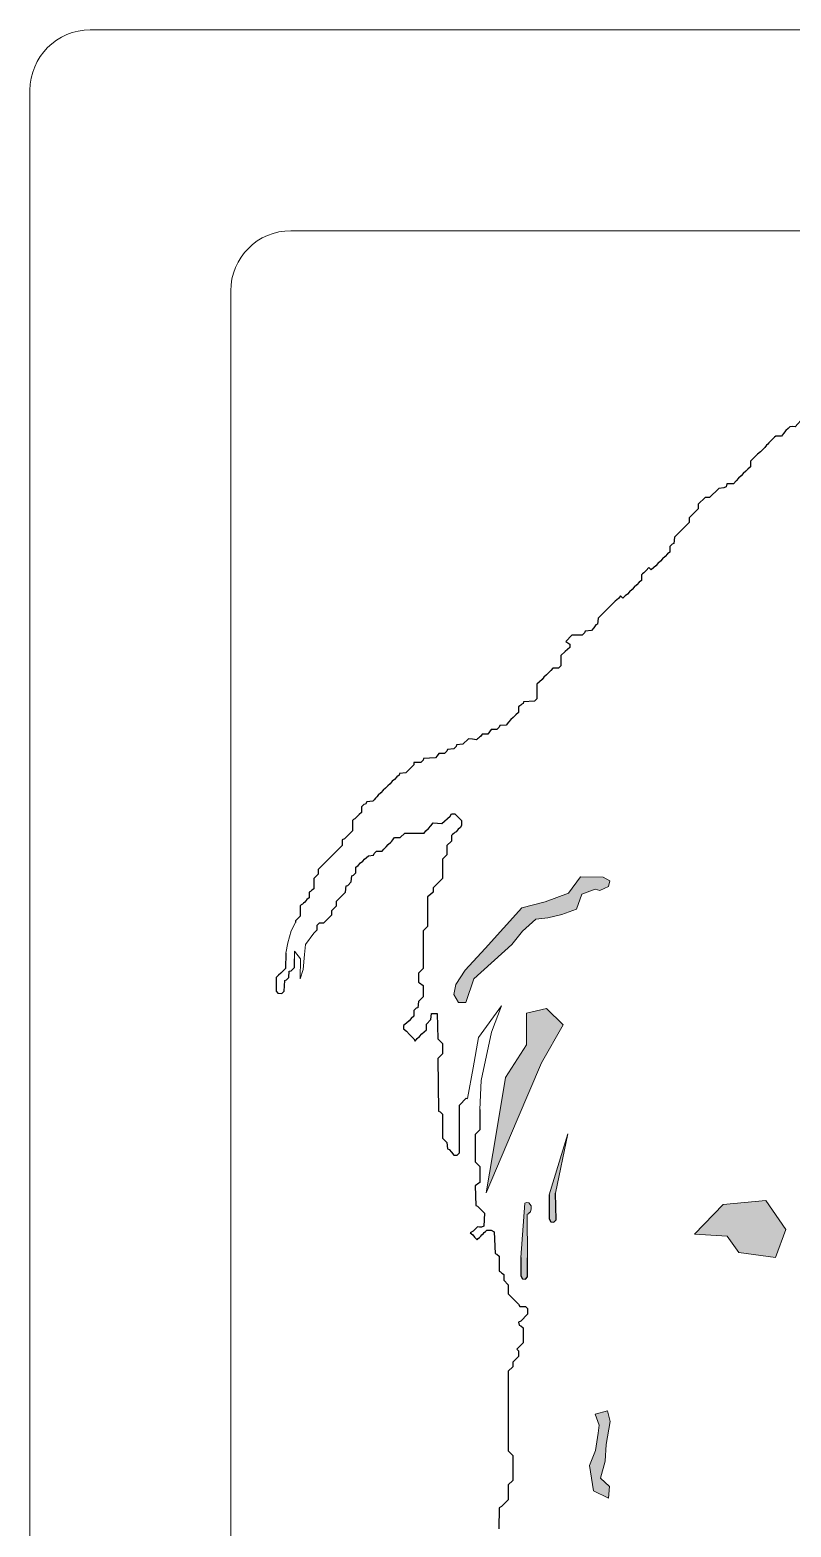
# Model space of a CAD drawing. Header units: inches. Extents: x 89 to 695, y 92 to 413.
# Drawn here: x 424.9 to 519.7, y 226.8 to 413.2 of the extents above; entities that cross this region are included whole.
import ezdxf

# ---------------------------------------------------------------- set-up
doc = ezdxf.new("R2010")
doc.units = ezdxf.units.IN
doc.header["$MEASUREMENT"] = 0
doc.layers.get('0').update_dxf_attribs({"linetype": 'CONTINUOUS'})

msp = doc.modelspace()

# ---------------------------------------------------------------- hatches: boundary and pattern name
at = {"lineweight": 0}
h = msp.add_hatch(color=256, dxfattribs=at)
h.set_gradient(color1=(255, 255, 255), one_color=1, tint=1, name='HEMISPHERICAL')
h.paths.add_polyline_path([(487.87, 302.45), (489.37, 302.62), (491.11, 303.03), (492.94, 303.7), (493.6, 305.6), (495.27, 306.19), (495.85, 306.02), (496.93, 306.52), (497.09, 307.26), (496.26, 307.68), (493.44, 307.76), (491.94, 305.69), (489.04, 304.61), (486.13, 303.86), (481.56, 298.8), (479.07, 296.14), (477.9, 294.32), (477.66, 293.07), (478.24, 292.08), (479.15, 292.08), (480.15, 295.06), (484.88, 299.3), (486.21, 300.96)])
h = msp.add_hatch(color=256, dxfattribs=at)
h.set_gradient(color1=(255, 255, 255), one_color=1, tint=1, name='INVCYLINDER')
h.paths.add_polyline_path([(484.11, 282.74), (482.94, 275.75), (481.71, 268.39), (485.57, 277.5), (488.57, 284.59), (491.26, 289.31), (489.21, 291.35), (486.73, 290.76), (486.73, 286.83)])
h = msp.add_hatch(color=256, dxfattribs=at)
h.set_gradient(color1=(255, 255, 255), one_color=1, tint=1, name='CYLINDER')
h.paths.add_polyline_path([(511.22, 266.95), (507.62, 263.24), (511.7, 263), (513.14, 260.96), (517.7, 260.36), (519.02, 263.84), (516.5, 267.43)])
h.paths.add_polyline_path([(489.55, 265.17), (489.74, 264.78), (490.12, 264.74), (490.4, 265.02), (490.33, 268.35), (491.88, 275.74), (489.55, 268.14)])
h.paths.add_polyline_path([(486.78, 265.75), (486.95, 265.79), (487.05, 265.92), (487.21, 266.02), (487.28, 266.41), (487.28, 266.78), (487.01, 267.14), (486.72, 267.2), (486.52, 267.1), (486.01, 260.35), (486.01, 258.08), (486.2, 257.7), (486.58, 257.66), (486.86, 257.94), (486.86, 260.31)])
at = {"linetype": 'Continuous', "lineweight": 0}
h = msp.add_hatch(color=0, dxfattribs=at)
h.set_gradient(color1=(255, 255, 255), one_color=1, tint=1)
h.paths.add_polyline_path([(496.64, 237.08), (497.12, 239.93), (496.82, 241.25), (495.25, 240.85), (495.77, 239.46), (495.64, 238.47), (495.3, 236.31), (494.57, 234.43), (495.04, 231.27), (496.94, 230.39), (497.03, 231.85), (495.94, 232.85), (496.49, 234.97)])

# ---------------------------------------------------------------- linework, layer by layer
msp.add_line((432.39, 413.19), (687.39, 413.19), dxfattribs=at)
at = {"color": 0, "linetype": 'Continuous', "lineweight": 0}
for p, q in [((424.89, 388.19), (424.89, 405.69)), ((424.89, 388.19), (424.89, 105.65)), ((457.39, 388.19), (662.39, 388.19)), ((457.39, 388.19), (662.39, 388.19)), ((457.39, 388.19), (457.39, 388.19)), ((449.89, 186.26), (449.89, 380.69)), ((491.94, 305.69), (493.44, 307.76)), ((493.44, 307.76), (496.26, 307.68)), ((496.26, 307.68), (497.09, 307.26)), ((495.27, 306.19), (493.6, 305.6)), ((495.85, 306.02), (495.27, 306.19)), ((496.93, 306.52), (495.85, 306.02)), ((497.09, 307.26), (496.93, 306.52)), ((481.56, 298.8), (486.13, 303.86)), ((486.13, 303.86), (489.04, 304.61)), ((489.04, 304.61), (491.94, 305.69)), ((493.6, 305.6), (492.94, 303.7)), ((457.43, 301.02), (457.96, 302.07)), ((487.87, 302.45), (486.21, 300.96)), ((489.37, 302.62), (487.87, 302.45)), ((491.11, 303.03), (489.37, 302.62)), ((492.94, 303.7), (491.11, 303.03)), ((457.01, 299.51), (457.43, 301.02)), ((459.21, 299.32), (460.25, 300.74)), ((486.21, 300.96), (484.88, 299.3)), ((456.76, 298.24), (457.01, 299.51)), ((457.82, 297.51), (457.82, 298.48)), ((457.82, 298.48), (458.58, 297.54)), ((459.06, 298.05), (459.21, 299.32)), ((479.07, 296.14), (481.56, 298.8)), ((480.15, 295.06), (484.88, 299.3)), ((458.58, 297.54), (458.53, 295.02)), ((458.89, 296.21), (459.06, 298.05)), ((458.53, 295.02), (458.89, 296.21)), ((477.9, 294.32), (479.07, 296.14)), ((480.15, 295.06), (479.15, 292.08)), ((477.66, 293.07), (477.9, 294.32)), ((478.24, 292.08), (477.66, 293.07)), ((479.15, 292.08), (478.24, 292.08)), ((483.62, 291.68), (480.75, 287.72)), ((482.34, 288.42), (483.62, 291.68)), ((489.21, 291.35), (486.73, 290.76)), ((491.26, 289.31), (489.21, 291.35)), ((486.73, 290.76), (486.73, 286.83)), ((488.57, 284.59), (491.26, 289.31)), ((480.75, 287.72), (480.06, 283.97)), ((481.05, 282.38), (482.34, 288.42)), ((486.73, 286.83), (484.11, 282.74)), ((480.06, 283.97), (479.36, 280.16)), ((485.57, 277.5), (488.57, 284.59)), ((480.91, 278.76), (481.05, 282.38)), ((484.11, 282.74), (482.94, 275.75)), ((481.71, 268.39), (485.57, 277.5)), ((482.94, 275.75), (481.71, 268.39)), ((491.88, 275.74), (489.55, 268.14)), ((490.33, 268.35), (491.88, 275.74)), ((486.01, 260.35), (486.52, 267.1)), ((486.52, 267.1), (486.72, 267.2)), ((486.72, 267.2), (487.01, 267.14)), ((487.01, 267.14), (487.28, 266.78)), ((487.28, 266.78), (487.28, 266.41)), ((486.95, 265.79), (486.78, 265.75)), ((486.78, 265.75), (486.86, 260.31)), ((487.05, 265.92), (486.95, 265.79)), ((487.21, 266.02), (487.05, 265.92)), ((487.28, 266.41), (487.21, 266.02)), ((496.82, 241.25), (495.25, 240.85)), ((495.25, 240.85), (495.77, 239.46)), ((497.12, 239.93), (496.82, 241.25)), ((495.77, 239.46), (495.64, 238.47)), ((496.64, 237.08), (497.12, 239.93)), ((495.64, 238.47), (495.3, 236.31)), ((496.49, 234.97), (496.64, 237.08)), ((495.3, 236.31), (494.57, 234.43)), ((495.94, 232.85), (496.49, 234.97)), ((494.57, 234.43), (495.04, 231.27)), ((495.04, 231.27), (496.94, 230.39)), ((497.03, 231.85), (495.94, 232.85)), ((496.94, 230.39), (497.03, 231.85))]:
    msp.add_line(p, q, dxfattribs=at)
at = {"lineweight": 0}
for p, q in [((507.62, 263.24), (511.22, 266.95)), ((511.22, 266.95), (516.5, 267.43)), ((516.5, 267.43), (519.02, 263.84)), ((511.7, 263), (507.62, 263.24)), ((513.14, 260.96), (511.7, 263)), ((519.02, 263.84), (517.7, 260.36)), ((517.7, 260.36), (513.14, 260.96))]:
    msp.add_line(p, q, dxfattribs=at)
at = {"color": 0, "linetype": 'Continuous', "ltscale": 2, "flags": 128}
for points in [[(525.96, 367.3), (525.6, 367.37), (524.82, 366.73), (524.26, 366.73), (523.69, 366.17), (522.91, 366.1), (522.84, 365.88), (522.56, 365.6), (521.78, 365.53), (521.71, 365.32), (521.42, 365.1), (521.14, 364.78), (520.86, 364.55), (520.5, 364.16), (520.15, 363.76), (519.79, 363.83), (519.51, 363.76), (519.3, 363.55), (519.02, 363.3), (518.73, 362.96), (518.45, 362.62), (517.74, 362.62)], [(516.61, 361.49), (516.39, 361.21), (516.08, 360.92), (515.85, 360.64), (515.47, 360.36), (514.62, 359.51), (514.62, 358.8), (514.27, 358.52), (514.02, 358.23), (513.69, 357.95), (513.45, 357.67), (513.11, 357.38), (512.81, 357.03), (512.5, 356.68), (511.65, 356.68), (511.58, 356.32), (511.29, 356.18), (510.66, 356.11), (509.52, 354.98), (508.96, 354.98), (508.11, 354.13), (508.11, 353.56), (506.97, 352.43), (506.97, 351.86), (505.13, 350.02), (505.06, 349.24), (504.85, 349.17), (504.57, 348.88), (504.57, 348.18), (504.28, 347.96), (504, 347.64), (503.65, 347.34), (503.4, 347.05), (503.06, 346.76), (502.82, 346.48), (502.56, 346.26), (502.23, 345.98), (501.95, 346.26), (501.63, 345.87)], [(501.02, 345.34), (501.02, 344.63), (500.74, 344.42), (500.46, 344.1), (500.1, 343.8), (499.86, 343.51), (499.52, 343.22), (499.28, 342.94), (499.02, 342.72), (498.69, 342.44), (498.4, 342.72), (498.16, 342.4), (497.77, 342.08), (495.64, 339.96), (495.57, 339.18), (495.36, 339.11), (495.08, 338.76), (494.79, 338.4), (494.01, 338.33), (493.94, 338.12), (493.66, 337.83), (492.38, 337.83), (491.6, 337.06)], [(492.1, 336.7), (492.1, 336.28), (491.53, 335.78), (490.97, 335.29), (490.97, 334.01), (490.68, 333.73), (489.98, 333.73), (489.76, 333.44), (489.44, 333.16), (489.21, 332.88), (488.89, 332.59), (488.65, 332.31), (488.32, 332.03), (487.99, 331.74), (487.99, 329.9), (487.71, 329.62), (486.36, 329.55), (486.29, 329.34)], [(485.73, 328.91), (485.73, 328.2), (485.37, 327.92), (485.05, 327.57), (484.75, 327.32), (484.46, 326.98), (484.17, 326.64), (483.39, 326.57), (483.32, 326.36), (483.03, 326.08), (482.33, 326.08), (482.11, 325.79), (481.9, 325.51), (481.19, 325.51), (480.98, 325.23)], [(480.48, 324.8), (479.99, 324.87), (479.49, 324.94), (478.79, 324.24), (478.01, 324.17), (477.94, 323.95), (477.65, 323.67), (476.87, 323.6), (476.8, 323.39), (476.52, 323.1), (475.81, 323.1), (475.6, 322.82), (475.39, 322.54), (473.9, 322.47), (473.83, 322.25), (473.54, 321.97), (472.69, 321.97), (472.69, 321.69), (471.7, 320.69), (470.92, 320.62), (470.85, 320.41), (470.57, 320.2), (470.29, 319.88), (470, 319.65), (469.72, 319.32), (469.44, 319.09), (469.15, 318.76), (468.87, 318.52), (468.59, 318.19), (468.23, 317.89)], [(467.59, 317.15), (466.82, 317.08), (466.67, 316.8), (466.46, 316.73), (466.18, 316.45), (466.18, 315.74), (465.89, 315.52), (465.61, 315.21)], [(470.29, 312.62), (470.99, 312.62), (471.56, 313.19), (473.97, 313.19), (474.18, 313.47), (474.5, 313.75), (474.8, 314.11), (475.1, 314.46), (476.16, 314.39), (477.23, 315.31), (477.37, 315.6), (477.79, 315.6), (478.64, 314.75), (478.64, 314.18), (478.5, 313.9), (478.22, 313.68), (477.94, 313.36)], [(465.04, 314.75), (465.04, 313.47), (464.05, 312.48), (463.77, 312.34), (463.77, 311.63), (460.79, 308.65), (460.79, 308.09), (460.23, 307.52), (460.23, 306.25)], [(460.25, 300.74), (460.65, 301.15), (460.65, 301.71), (460.94, 302), (461.5, 302), (462.49, 302.99), (462.49, 303.55), (463.06, 304.12), (463.06, 304.69), (464.19, 305.82), (464.27, 306.6), (464.48, 306.67), (464.9, 307.1), (464.97, 307.87), (465.19, 307.95), (465.47, 308.23), (465.47, 308.94), (465.75, 309.15), (466.04, 309.47), (466.32, 309.7), (466.53, 309.96), (466.78, 310.15), (467.03, 310.35), (467.67, 310.42), (467.74, 310.64), (468.02, 310.92), (468.73, 310.92), (468.94, 311.2), (469.26, 311.49), (469.49, 311.77), (469.82, 312.05)], [(477.37, 312.9), (477.37, 312.2), (476.8, 311.63), (476.8, 310.5), (476.24, 309.93), (476.24, 307.52), (475.1, 306.39), (475.1, 305.82), (474.75, 305.54), (474.39, 305.25), (474.39, 301.57), (473.83, 301), (473.83, 296.33), (473.26, 295.76), (473.26, 294.63)], [(459.66, 305.82), (459.66, 305.11), (459.38, 304.9), (459.1, 304.58)], [(458.53, 304.12), (458.53, 302.85), (457.96, 302.28), (457.96, 302.07)], [(456.76, 298.24), (456.69, 296.33), (456.12, 295.76), (455.84, 295.48), (455.55, 295.2), (455.55, 293.5), (455.76, 293.26), (456.26, 293.21), (456.55, 293.5), (456.62, 294.84), (456.83, 294.91), (457.11, 295.2), (457.18, 295.98), (457.4, 296.05), (457.82, 296.47), (457.82, 297.51)], [(473.83, 294.21), (473.83, 292.79), (473.26, 292.22), (473.19, 291.44), (472.98, 291.37), (472.69, 291.09), (472.69, 290.38), (472.34, 290.1), (472.09, 289.81), (471.76, 289.53), (471.42, 289.25), (471.42, 288.82), (471.77, 288.54), (472.13, 288.11), (472.69, 287.55), (472.84, 287.26), (473.12, 287.62), (473.4, 287.87), (473.69, 288.2), (473.97, 288.44), (474.25, 288.68), (474.25, 289.39), (474.82, 289.96), (474.89, 290.73), (475.6, 290.73), (475.67, 287.55), (476.24, 286.98), (476.24, 285.71), (475.67, 285.14), (475.74, 278.55), (475.95, 278.48), (476.24, 278.2), (476.24, 275.22), (476.8, 274.66), (476.87, 273.88), (477.09, 273.81), (477.37, 273.45), (477.65, 273.1), (478.08, 273.1), (478.36, 273.38), (478.36, 279.33), (479.21, 280.18), (479.36, 280.16)], [(480.91, 278.76), (480.91, 276.22), (480.34, 275.65), (480.34, 272.25), (480.91, 271.68), (480.91, 269.7)], [(480.34, 269.27), (480.41, 266.8), (480.63, 266.72), (481.48, 265.87), (481.41, 264.25), (481.12, 264.1), (480.87, 264.14), (480.63, 264.17), (480.06, 263.61), (479.71, 263.4), (480.02, 263.15), (480.25, 262.88), (480.56, 262.55)], [(489.55, 268.14), (489.55, 265.17), (489.74, 264.78), (490.12, 264.74), (490.4, 265.02), (490.33, 268.35)], [(481.76, 263.75), (482.33, 263.75), (482.68, 263.54), (482.82, 260.85), (483.03, 260.77), (483.32, 260.49), (483.32, 258.65)], [(486.01, 260.35), (486.01, 258.08), (486.2, 257.7), (486.58, 257.66), (486.86, 257.94), (486.86, 260.31)], [(483.88, 258.22), (483.88, 257.52), (484.45, 256.95), (484.45, 255.82), (485.73, 254.54), (485.87, 254.26), (486.58, 254.26), (486.86, 253.98), (486.86, 253.27), (486.01, 252.42), (485.73, 252.28), (485.8, 251.92), (486.01, 251.85), (486.29, 251.57), (486.29, 249.73), (485.51, 248.95), (485.73, 248.73), (485.73, 248.03), (485.02, 247.32), (485.02, 246.75), (484.45, 246.18), (484.45, 236.27), (485.02, 235.7), (485.02, 232.59), (484.45, 232.02), (484.45, 230.18), (483.6, 229.33), (483.32, 229.19), (483.25, 226.57)]]:
    msp.add_lwpolyline(points, dxfattribs=at)
at = {"linetype": 'Continuous', "lineweight": 0}
msp.add_arc((432.39, 405.69), 7.5, 90, 180, dxfattribs=at)
at = {"color": 0, "linetype": 'Continuous', "lineweight": 0}
msp.add_arc((457.39, 380.69), 7.5, 90, 180, dxfattribs=at)
at = {"color": 0, "linetype": 'Continuous'}
for points in [[(517.74, 362.62), (517.36, 362.25), (516.98, 361.87), (516.61, 361.49)], [(501.63, 345.87), (501.43, 345.7), (501.23, 345.52), (501.02, 345.34)], [(491.6, 337.06), (491.77, 336.94), (491.94, 336.82), (492.1, 336.7)], [(486.29, 329.34), (486.1, 329.19), (485.92, 329.05), (485.73, 328.91)], [(480.98, 325.23), (480.82, 325.09), (480.65, 324.94), (480.48, 324.8)], [(468.23, 317.89), (468.02, 317.64), (467.81, 317.4), (467.59, 317.15)], [(465.61, 315.21), (465.42, 315.05), (465.23, 314.9), (465.04, 314.75)], [(477.94, 313.36), (477.75, 313.21), (477.56, 313.06), (477.37, 312.9)], [(469.82, 312.05), (469.97, 312.24), (470.13, 312.43), (470.29, 312.62)], [(460.23, 306.25), (460.04, 306.1), (459.85, 305.96), (459.66, 305.82)], [(459.1, 304.58), (458.91, 304.43), (458.72, 304.27), (458.53, 304.12)], [(473.26, 294.63), (473.45, 294.49), (473.64, 294.35), (473.83, 294.21)], [(480.91, 269.7), (480.72, 269.56), (480.53, 269.42), (480.34, 269.27)], [(480.56, 262.55), (480.96, 262.95), (481.36, 263.35), (481.76, 263.75)], [(483.32, 258.65), (483.51, 258.51), (483.7, 258.37), (483.88, 258.22)]]:
    msp.add_open_spline(points, degree=3, dxfattribs=at)

doc.saveas('drawing.dxf')
